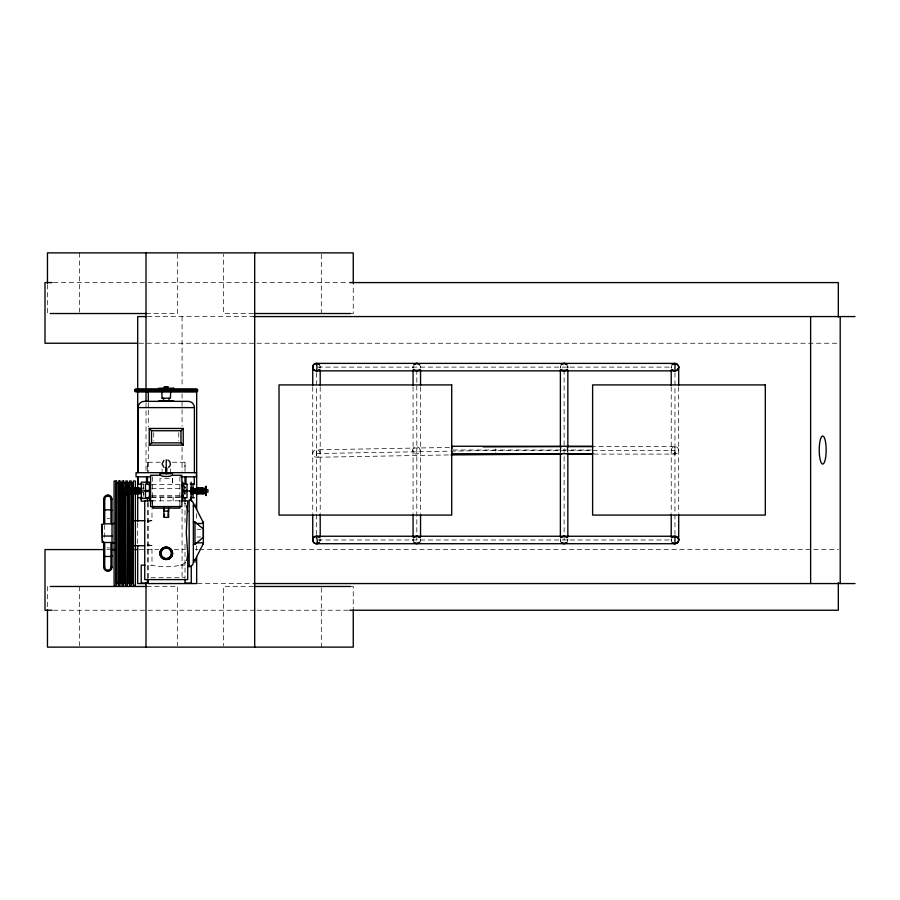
<?xml version="1.0" encoding="UTF-8"?>
<svg xmlns="http://www.w3.org/2000/svg" width="900" height="900" viewBox="0 0 900 900"><rect width="100%" height="100%" fill="white"/><g stroke="black" fill="none" stroke-linecap="round" stroke-linejoin="round"><path stroke-width="0.67" stroke-dasharray="4.5 3.38" d="M147.465 469.541L147.465 462.24L161.494 462.24M172.496 478.406L172.496 484.661L172.496 478.406L159.998 478.406L159.986 484.661M172.305 462.24L185.018 462.24L185.006 471.983M674.955 453.825L674.955 446.636L593.719 446.625M320.186 366.66L320.096 368.032M320.209 539.977L319.95 541.35L320.085 539.033A7.346 5.197 0 0 1 320.085 540.923L320.085 540.923A3.735 3.735 0 0 0 320.062 538.954L320.062 538.92M413.1 366.66L413.19 368.032M420.514 366.66L420.424 368.032M420.548 539.977L420.277 541.35L420.424 539.033A7.346 5.197 0 0 1 420.424 540.923L420.379 541.069M560.408 366.66L560.486 368.032M567.821 366.66L567.731 368.032M567.844 539.977L567.585 541.35L567.72 539.033A7.346 5.197 0 0 1 567.72 540.923L567.72 540.923A3.735 3.735 0 0 0 567.697 538.954L567.686 538.92M671.254 366.66L671.332 368.032M143.471 489.173L144.011 488.183L142.92 487.44M185.197 493.02L185.006 493.83M143.55 488.745L142.841 488.475M413.246 538.864L413.224 538.942A3.735 3.735 0 0 0 413.213 541.001L413.257 541.125M420.39 541.035L420.401 541.012A3.735 3.735 0 0 0 420.401 538.954L420.39 538.92M560.543 538.864L560.52 538.942A3.735 3.735 0 0 0 560.52 541.001L560.554 541.125M671.389 538.864L671.366 538.942A3.735 3.735 0 0 0 671.366 541.001L671.4 541.125M184.725 488.228L185.636 487.361M144 493.639L144.023 494.314M185.625 562.275L182.52 564.469L177.356 565.83A20.824 5.929 0 0 1 155.115 565.841L147.465 565.144M147.465 521.977L151.987 520.639L151.987 509.512M153.394 500.827L152.078 501.142L151.987 508.129M449.46 447.446L316.406 449.82L316.541 457.267L449.55 454.916M316.474 453.544L449.505 451.181M450.911 451.159L495.72 450.36L674.955 450.36M53.426 282.589L252.81 282.589M254.216 282.589L348.289 282.589M146.014 313.526L177.615 313.526L177.615 252.877M253.35 313.526L223.605 313.526L223.605 254.25M350.471 313.526L353.25 313.526L353.25 284.58M147.398 316.564L253.71 316.564M139.072 343.238L255.611 343.238M257.017 343.238L838.316 343.238M317.88 367.121L672.154 367.121M453.105 450L591.221 450M593.752 454.095L674.955 454.095L674.955 452.396M142.808 484.043L144.225 484.144M151.763 484.661L179.584 484.661M151.639 488.588L179.449 488.588M151.639 495.709L179.449 495.709M151.639 497.036L179.449 497.036M151.763 497.183L179.584 497.183M151.312 500.827L180.382 500.827M107.145 518.423L109.575 518.423M147.465 520.639L151.987 520.639M197.111 529.301L200.869 529.301M197.111 537.007L200.869 537.007M317.88 539.977L672.154 539.977M147.465 545.67L151.987 545.67L151.987 565.144M107.145 547.886L109.575 547.886M106.785 549.574L109.586 549.574M139.072 549.574L158.737 549.574M174.172 549.574L185.411 549.574M195.244 549.574L198.045 549.574M199.451 549.574L252.81 549.574M254.216 549.574L838.316 549.574M180.495 565.144L185.018 565.144M197.516 583.56L253.71 583.56M146.745 586.474L177.615 586.474L177.615 645.75M253.35 586.474L223.605 586.474L223.605 645.75M350.471 586.474L353.25 586.474L353.25 608.524M53.426 610.234L255.611 610.234M257.017 610.234L348.289 610.234M151.987 545.67L147.544 544.41M179.089 500.827L179.977 501.041M184.534 493.312L184.849 493.886M184.376 502.897L185.648 504.056M671.479 541.35L671.344 539.01A7.346 5.197 0 0 0 671.344 540.923L671.355 540.979M413.336 541.35L413.201 539.01A7.346 5.197 0 0 0 413.201 540.923L413.213 540.979M560.509 540.945L560.509 540.979A7.346 5.197 0 0 1 560.498 539.033L560.644 541.35L560.441 540.653M142.864 488.655L143.01 489.42M143.516 492.896L143.719 493.796L143.494 492.784M567.788 366.446L567.844 367.121M420.48 366.446L420.548 367.121M320.152 366.446L320.209 367.121M495.697 448.988L495.72 451.035M674.955 446.884L674.955 448.312M678.69 386.798L678.69 513.281M674.955 372.746L674.955 534.352M671.22 386.798L671.22 513.281M567.844 447.221L567.844 452.846M564.109 369.934L564.109 534.352M564.109 535.759L564.109 539.977M560.374 447.221L560.374 452.846M420.548 386.798L420.548 513.281M416.812 369.934L416.812 534.352M416.812 535.759L416.812 539.977M413.077 386.798L413.077 513.281M321.322 254.25L321.322 313.526M321.322 587.846L321.322 647.123M320.209 386.798L320.209 513.281M316.474 372.746L316.474 534.352M312.739 386.798L312.739 513.281M196.672 513.653L196.672 520.639M196.672 545.805L196.672 552.803M185.018 462.24L185.018 471.532M185.018 486.338L185.018 488.588M185.018 489.994L185.018 495.709M185.018 502.56L185.018 522.551M185.018 544.275L185.018 577.721L147.465 577.721L147.465 502.56M184.556 485.505L184.556 488.216M184.556 489.566L184.556 496.35M182.059 316.564L182.059 386.831M182.059 393.851L182.059 426.173M182.059 447.255L182.059 471.139M182.059 509.085L182.059 577.935M179.876 476.843L179.876 505.699M178.751 432.63L178.751 440.978M173.149 497.183L173.149 500.827M170.415 468.979L170.415 471.679M162.067 468.979L162.067 471.679M160.639 497.183L160.639 500.827M153.731 432.63L153.731 440.978M152.606 476.843L152.606 505.699M148.286 403.2L148.286 408.791M148.286 410.186L148.286 426.96M148.286 446.535L148.286 471.701M148.286 502.47L148.286 577.969M147.465 462.24L147.465 471.983M146.014 402.998L146.014 471.746M143.438 484.144L143.438 497.7M137.7 523.136L137.7 544.219M104.715 524.97L104.715 539.977M79.403 252.877L79.403 312.154M79.403 586.474L79.403 645.75M47.464 284.58L47.464 313.526M47.464 586.474L47.464 608.524M566.764 447.716A3.735 3.735 0 0 1 567.405 452.149M560.846 452.149A3.735 3.735 0 0 1 561.488 447.716M671.299 367.864A7.346 5.197 0 0 1 671.242 366.772A3.735 3.735 0 0 0 671.288 367.796M320.13 367.864A7.346 5.197 0 0 0 320.197 366.772A3.735 3.735 0 0 1 320.152 367.796M413.145 367.864A7.346 5.197 0 0 1 413.089 366.772A3.735 3.735 0 0 0 413.134 367.796M420.469 367.864A7.346 5.197 0 0 0 420.525 366.772A3.735 3.735 0 0 1 420.48 367.796M560.452 367.864A7.346 5.197 0 0 1 560.396 366.772A3.735 3.735 0 0 0 560.441 367.796M567.765 367.864A7.346 5.197 0 0 0 567.832 366.772A3.735 3.735 0 0 1 567.788 367.796M672.863 453.454A3.735 3.735 0 0 0 678.679 450.63A3.735 3.735 0 0 0 673.324 446.996A3.735 3.735 0 0 0 672.863 453.454M414.484 453.589A3.735 3.735 0 0 0 420.086 450.36A3.735 3.735 0 0 0 414.484 447.12A3.735 3.735 0 0 0 414.484 453.589M314.381 456.637A3.735 3.735 0 0 0 320.197 453.814A3.735 3.735 0 0 0 314.843 450.191A3.735 3.735 0 0 0 314.381 456.637"/><path stroke-width="1.35" d="M151.312 500.827L144.743 500.827L144.743 579.6L187.74 579.6L187.729 553.444L186.289 533.216L187.74 500.827L181.17 500.827M451.766 451.553L451.688 453.139M187.74 554.692L186.739 560.509M592.582 453.139L592.616 453.724L592.65 452.993M451.688 446.861L451.71 446.276L451.766 448.695M592.582 446.861L592.616 446.276L592.65 447.007M170.629 391.961L170.415 398.216L162.079 398.216M196.672 489.881L196.672 392.006L136.001 391.961C134.449 391.894 134.449 388.901 136.001 388.834L196.481 388.834C198.045 388.901 198.034 391.894 196.481 391.961M163.879 516.499L164.273 515.914M168.604 508.567L167.985 515.858L168.604 516.499M197.528 391.005L134.955 390.926M191.104 493.83L190.53 490.781M203.614 493.83L203.051 490.781M190.474 491.209L191.104 487.969M191.205 493.819L192.352 488.014L192.769 489.184M192.982 491.209L193.601 487.969L194.153 490.061M199.35 491.501L199.868 488.014M201.218 493.819L202.365 488.014M202.995 491.209L203.614 487.969L204.165 490.061M203.715 493.819L204.874 488.014L205.279 489.184M130.669 491.209L131.287 488.002L131.839 490.072M134.561 491.636L135.045 488.002M137.554 493.841L136.946 491.062L137.554 488.002M140.681 491.209L141.514 488.272M190.463 491.355L190.339 492.199M192.96 491.355L192.352 493.886L191.79 491.074M202.972 491.355L202.466 493.864M196.718 491.355L197.359 488.014M130.624 491.49L130.039 493.841L129.454 490.928M134.381 491.49L133.898 493.83M136.89 491.49L136.395 493.83M140.636 491.49L140.051 493.841L139.466 490.928M196.672 491.636L196.088 493.819L195.525 490.928M199.181 491.636L198.709 493.819M205.391 491.996L204.874 493.886L204.3 491.074M141.75 492.435L141.3 493.841L140.715 490.928M198.607 487.969L197.46 493.864M201.116 487.969L199.958 493.864M194.974 562.354L194.974 560.137L203.141 543.983M133.796 488.002L132.638 493.83L131.963 490.928M136.294 488.002L135.146 493.83M138.803 488.002L137.644 493.83M138.904 493.83L140.051 488.002L140.524 489.544M149.254 445.151L151.526 442.868L180.956 442.868L183.229 445.151L183.229 428.456L149.254 428.456L149.254 445.151L183.229 445.151M118.271 583.627L118.271 482.681M122.029 583.627L122.029 482.681M125.37 489.499L125.775 482.681M149.254 428.456L151.526 430.74L180.956 430.74L183.229 428.456M129.127 489.499L129.532 482.681M132.885 487.822L133.29 482.681M116.19 583.627L116.19 482.681M119.936 583.627L119.936 482.681M123.694 583.627L123.694 482.681M127.451 583.627L127.856 491.4M131.197 583.627L131.602 493.526M193.354 544.342L194.974 544.342L203.366 537.3L203.366 529.009L194.974 521.977L193.354 521.977M163.924 460.44L162.067 463.905L163.924 467.37M168.559 467.37C171.292 465.705 170.843 461.16 167.839 460.058M414.675 364.061L416.812 363.386L418.939 364.061M561.971 364.061L564.109 363.386L566.246 364.061M672.817 364.061L676.26 363.623L678.566 366.176A7.346 5.197 0 0 1 678.566 368.066L677.239 370.069L675.011 370.856L316.418 370.856L318.341 370.361M164.362 387.011L168.12 387.011M414.776 536.839L416.812 536.243L418.838 536.839M562.084 536.839L564.109 536.243L566.134 536.839M672.93 536.839L676.316 536.501L678.566 539.033A7.346 5.197 0 0 1 678.566 540.923L677.599 542.61A3.735 3.735 0 0 0 677.498 537.244A3.735 3.735 0 0 0 672.053 537.626M318.454 543.15L316.418 543.712L674.955 543.712L677.554 542.655A3.735 3.735 0 0 1 672.053 542.329M418.759 543.161L414.855 543.161M566.055 543.161L562.14 543.15M418.646 370.373L415.001 370.384M565.942 370.373L562.275 370.373M171.484 475.661C170.595 476.438 163.035 477.124 160.864 475.605M112.016 523.834L114.514 523.395M483.075 446.85L561.51 446.625M450.945 454.894L561.555 454.095M52.02 282.589L45 282.589L45 343.238L137.666 343.238M349.695 282.589L838.316 282.589L838.316 317.048M50.242 313.526L146.745 313.526M254.317 313.526L350.471 313.526M146.126 316.564L137.7 316.564L137.7 389.644M253.71 316.564L855 316.564M173.734 388.215L158.749 388.215L158.737 388.834M134.955 389.88L197.528 389.88M138.082 472.669L138.082 407.61L194.4 407.61L194.4 472.669M138.082 428.456L138.082 445.151M451.71 446.265L592.616 446.265M567.113 446.625L592.324 446.625M451.71 453.735L592.616 453.735M567.146 454.095L592.346 454.095M165.825 468.697L166.657 468.697M165.825 469.316L166.657 469.316M165.825 470.452L166.657 470.452M159.986 475.279L150.604 475.279L150.604 506.565L181.89 506.565L181.89 475.279L172.496 475.279L172.496 473.715L159.998 473.715L160.234 475.38M150.581 476.843L136.058 476.843L136.058 472.669L196.425 472.669L196.425 476.843L180.844 476.843M116.584 483.086L117.866 483.086M120.341 483.086L121.624 483.086M124.099 483.086L125.37 483.086M127.451 482.681L129.127 483.086M131.197 482.681L132.885 483.086M138.195 484.144L142.099 484.144M190.282 484.043L194.287 484.144M148.849 484.661L150.705 484.661M181.778 484.661L182.745 484.661M149.468 485.707L150.604 485.707M181.89 485.707L183.015 485.707M126.506 489.668L124.526 489.668L124.526 492.142L126.506 492.176M128.273 489.668L141.795 489.668M190.688 489.668L204.21 489.668M205.976 489.668L207.956 489.668L207.956 492.142L205.976 492.176M145.485 490.399L149.468 490.399M183.015 490.399L187.009 490.399M128.126 490.928C125.854 492.165 127.721 485.831 127.946 489.173M141.311 490.928L149.468 490.928M183.015 490.928L191.171 490.928M145.485 491.445L149.468 491.445M183.015 491.445L187.009 491.445M126.922 492.176L141.795 492.176M190.688 492.176L204.21 492.176M149.468 496.136L150.604 496.136M181.89 496.136L183.015 496.136M180.844 497.036L183.623 497.036M148.849 497.183L150.705 497.183M181.778 497.183L182.745 497.183M138.195 497.7L142.099 497.7M190.35 497.7L194.287 497.7M141.311 498.42L149.648 498.42M103.714 499.219L104.715 499.219A3.127 3.127 0 0 1 107.843 496.091L107.843 495.101M107.843 496.091A3.127 3.127 0 0 1 110.97 499.219L111.971 499.219M193.354 506.183L194.974 506.183L203.366 522.776M104.715 509.861L110.97 509.861M163.879 511.11L168.604 511.11M133.909 520.706L144.754 520.706M203.366 522.731L203.366 543.589M195.862 523.462L203.366 523.462L203.366 521.989M102.42 536.04L112.016 536.04M195.862 542.846L203.366 542.846L203.366 544.331M133.909 545.738L144.754 545.738M103.972 549.574L45 549.574L45 610.234L52.02 610.234M110.992 549.574L115.2 549.574M134.865 549.574L137.666 549.574M193.354 560.137L194.974 560.137M144.968 565.144L141.21 565.144L141.21 583.076L147.465 583.076L147.465 579.06M187.515 566.528L191.273 566.528L191.273 583.076L185.018 583.076L185.018 579.06M103.714 567.101L104.715 567.101A3.127 3.127 0 0 0 107.843 570.229L107.843 571.219A4.174 4.174 0 0 1 103.669 567.101L103.669 541.541M107.843 570.229A3.127 3.127 0 0 0 110.97 567.101L111.971 567.101M116.584 583.234L117.866 583.234M120.341 583.234L121.624 583.234M124.099 583.234L125.775 583.627M127.856 583.234L129.532 583.627M131.602 583.234L133.29 583.627M146.126 583.56L137.7 583.56L137.7 545.625M253.71 583.56L855 583.56M50.242 586.474L146.745 586.474M254.317 586.474L350.471 586.474M349.695 610.234L838.316 610.234L838.316 582.66M144.968 501.165L141.21 501.165L141.21 496.957M112.016 542.486L114.514 542.925M164.273 509.152L163.879 508.567M673.087 370.361L675.011 370.856L674.955 363.397L316.418 363.386L318.611 364.061M673.009 543.161L674.955 543.712L674.955 536.254L316.418 536.243L318.51 536.839M202.444 488.014L202.916 490.072M199.946 488.014L200.407 490.072M197.438 488.014L197.91 490.072M201.094 493.819L200.531 490.928M198.596 493.819L198.023 490.928M138.881 488.002L139.343 490.072M137.632 488.002L138.094 490.072M136.373 488.002L136.845 490.072M135.124 488.002L135.596 490.072M133.875 488.002L134.347 490.072M138.78 493.83L138.218 490.928M136.282 493.83L135.709 490.928M135.023 493.83L134.595 491.918M133.774 493.83L133.211 490.928M201.195 487.969L201.656 490.061M198.686 487.969L199.159 490.061M202.343 493.864L201.803 491.074M199.845 493.864L199.395 491.782M191.183 487.969L191.655 490.061M197.336 493.864L196.774 490.928M186.761 505.845L187.74 511.751M195.244 489.071C194.276 485.707 193.826 499.039 193.016 490.928M133.088 490.072C132.21 483.525 131.501 499.545 130.703 490.928M130.59 490.072L130.039 488.002L128.79 493.841L128.205 490.928L128.79 488.002L129.341 490.072M196.661 490.061C195.761 483.176 195.143 499.613 194.287 491.074M161.854 391.961L162.067 398.216M495.743 453.262L495.743 453.949M840.206 316.564L840.206 583.56M810.63 316.564L810.63 583.56M678.69 367.121L678.69 385.391M678.69 514.676L678.69 539.977M671.22 369.934L671.22 385.391M671.22 514.676L671.22 537.165M567.844 369.934L567.844 447.221M567.844 452.846L567.844 537.165M560.374 369.934L560.374 447.221M560.374 452.846L560.374 537.165M420.548 369.934L420.548 385.391M420.548 514.676L420.548 537.165M413.077 369.934L413.077 385.391M413.077 514.676L413.077 537.165M353.25 283.196L353.25 252.877L47.464 252.877L47.464 283.196M353.25 609.908L353.25 647.123L47.464 647.123L47.464 609.908M320.209 369.934L320.209 385.391M320.209 514.676L320.209 537.165M312.739 367.121L312.739 385.391M312.739 514.676L312.739 539.977M254.7 252.877L254.7 647.123M196.672 494.077L196.672 509.456M196.672 556.999L196.672 583.56L148.286 583.56L148.286 579.364M194.974 503.955L194.974 506.183M194.974 521.977L194.974 544.342M194.299 476.843L194.299 484.043M193.05 484.144L193.05 489.566M193.05 493.639L193.05 497.7M191.273 496.969L191.273 501.165M191.171 482.164L191.171 499.68M185.951 476.843L185.951 482.839M185.018 476.741L185.018 483.514M185.018 498.409L185.018 501.165M182.835 482.164L182.835 486.641M182.835 495.214L182.835 499.68M180.956 430.74L180.956 442.868M179.876 505.699L179.876 508.129L152.606 508.129L152.606 505.699M173.745 388.215L173.745 388.834M173.542 401.355L173.542 400.725L158.963 400.725L158.94 401.355M168.953 398.216L168.953 400.725M168.604 508.129L168.604 517.365L163.879 517.365L163.879 508.129M168.21 388.215L168.21 387.169L164.284 387.169L164.284 388.215M167.287 387.169L167.287 388.215M167.107 387.169L167.107 388.215M166.657 467.876L166.657 473.715M166.241 459.765L166.241 468.067M165.825 467.876L165.825 473.715M165.263 387.169L165.263 388.215M164.498 514.271L164.498 515.644M163.53 398.216L163.53 400.725M151.526 430.74L151.526 442.868M149.648 486.641L149.648 482.164L141.311 482.164L141.311 499.68M149.648 495.214L149.648 499.68M148.286 392.006L148.286 401.794M147.465 476.741L147.465 483.514M147.465 498.375L147.465 501.165M146.531 476.843L146.531 482.839M146.014 252.877L146.014 388.969M146.014 391.77L146.014 401.591M146.014 582.581L146.014 647.123M138.184 476.843L138.184 484.043M137.7 392.456L137.7 472.545M137.7 476.764L137.7 489.409M137.7 492.221L137.7 521.73M135.371 489.668L135.371 481.016L133.29 481.016L133.29 487.688M135.371 491.614L135.371 585.304L133.29 585.304L133.29 493.211M132.885 493.526L132.885 583.234M131.602 483.086L131.602 489.499M131.197 489.668L131.197 481.016L129.532 481.016L129.532 489.139M131.197 491.884L131.197 585.304L129.532 585.304L129.532 493.211M129.127 491.4L129.127 583.234M127.856 483.086L127.856 487.822M127.451 487.688L127.451 481.016L125.775 481.016L125.775 489.668M127.451 491.884L127.451 585.304L125.775 585.304L125.775 491.884M125.37 491.4L125.37 583.234M110.97 499.219L110.97 523.834L104.715 523.834L104.715 499.219M110.97 567.101L110.97 542.486L104.715 542.486L104.715 567.101M103.669 524.374L103.669 499.219A4.174 4.174 0 0 1 107.843 495.045A4.174 4.174 0 0 1 112.016 499.219L112.016 567.101A4.174 4.174 0 0 1 107.843 571.264M103.736 549.113A1.159 1.159 0 0 1 103.972 548.246M103.736 555.773A1.181 0.652 0 0 0 104.704 556.493L110.97 556.459A1.181 0.652 0 0 0 111.949 555.773M103.736 510.548A1.181 0.652 0 0 1 104.704 509.827M103.972 518.062A1.159 1.159 0 0 1 103.736 517.207M110.981 509.827A1.181 0.652 0 0 1 111.949 510.548M138.082 407.61A6.255 6.255 0 0 1 144.338 401.355L188.145 401.355A6.255 6.255 0 0 1 194.4 407.61M166.241 559.283A6.199 5.951 0 0 1 159.964 553.331A6.199 5.951 0 0 1 166.241 547.38M166.241 547.38A6.199 5.951 0 0 1 172.53 553.275A6.199 5.951 0 0 1 166.365 559.271M164.97 559.035A5.839 5.839 0 0 1 161.494 549.934A5.839 5.839 0 0 1 171.225 550.294A5.839 5.839 0 0 1 167.096 559.114M169.56 549.045A5.423 5.423 0 0 1 167.029 558.697M165.06 558.63A5.423 5.423 0 0 1 161.415 555.806M161.246 551.216A5.423 5.423 0 0 1 161.618 550.507M163.586 548.606A5.423 5.423 0 0 1 164.306 548.269M671.827 365.074A3.735 3.735 0 0 1 677.306 364.219A3.735 3.735 0 0 1 677.599 369.765A3.735 3.735 0 0 1 672.053 369.473M319.376 542.329A3.735 3.735 0 0 1 313.931 542.711C320.164 547.65 316.395 530.033 312.885 538.942A7.346 5.197 0 0 0 312.863 540.923L313.897 542.678A3.735 3.735 0 0 1 313.931 537.244L313.942 537.233A3.735 3.735 0 0 1 319.376 537.626M319.376 369.473A3.735 3.735 0 0 1 313.841 369.765C318.397 374.344 317.52 360.18 314.19 364.174A3.735 3.735 0 0 1 319.601 365.074M419.704 542.329A3.735 3.735 0 0 1 413.91 542.329M413.91 537.626A3.735 3.735 0 0 1 419.704 537.626M419.704 369.473A3.735 3.735 0 0 1 413.91 369.473M413.685 365.074A3.735 3.735 0 0 1 419.929 365.074M567.011 542.329A3.735 3.735 0 0 1 561.206 542.329M561.206 537.626A3.735 3.735 0 0 1 567.011 537.626M567.011 369.473A3.735 3.735 0 0 1 561.206 369.473M560.981 365.074A3.735 3.735 0 0 1 567.236 365.074M102.004 524.216L102.42 542.486L102.004 524.194M160.459 550.935C157.219 558.248 169.144 563.186 172.024 555.727C175.264 548.415 163.339 543.476 160.459 550.935M312.874 366.154L312.863 366.176A7.346 5.197 0 0 0 312.863 368.066L313.808 369.731A3.735 3.735 0 0 1 314.123 364.219L312.874 366.12M451.71 384.919L279.023 384.919L279.023 515.081L451.71 515.081L451.71 384.919M765.304 384.919L592.616 384.919L592.616 515.081L765.304 515.081L765.304 384.919M116.19 481.016L114.097 481.016L114.097 585.304L116.19 585.304L116.19 481.016M119.936 481.016L118.271 481.016L118.271 585.304L119.936 585.304L119.936 481.016M123.694 481.016L122.029 481.016L122.029 585.304L123.694 585.304L123.694 481.016M149.468 484.144L145.485 484.144L145.485 497.7L149.468 497.7L149.468 484.144M187.009 484.144L183.015 484.144L183.015 497.7L187.009 497.7L187.009 484.144M126.922 486.394L126.922 495.45L126.922 486.405M205.976 486.338L205.976 495.506L205.976 486.349M193.354 562.354L193.354 503.955A4.174 4.174 0 0 0 189.18 499.793L189.18 566.528A4.174 4.174 0 0 0 193.354 562.354M825.536 458.145A14.029 3.476 -90 0 0 823.016 436.095A14.029 3.476 -90 0 0 819.551 455.963A14.029 3.476 -90 0 0 825.536 458.145M162.922 558.63A6.255 6.255 0 0 0 172.496 553.556A6.255 6.255 0 0 0 163.316 547.808A6.255 6.255 0 0 0 162.922 558.63M163.474 557.752A5.209 5.209 0 0 0 171.45 553.523A5.209 5.209 0 0 0 163.8 548.719A5.209 5.209 0 0 0 163.474 557.752"/></g></svg>
